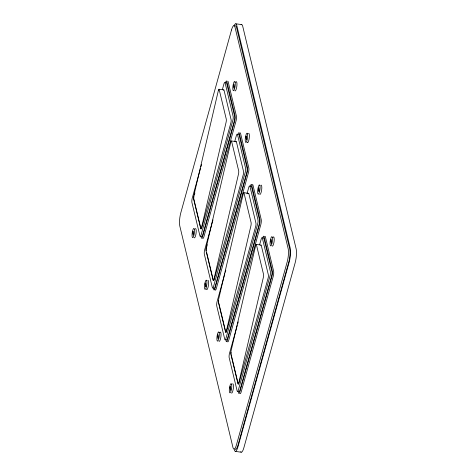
<?xml version="1.0" encoding="UTF-8"?>
<svg xmlns="http://www.w3.org/2000/svg" width="476" height="476" viewBox="0 0 476 476"><rect width="100%" height="100%" fill="white"/><g stroke="black" fill="none" stroke-linecap="round" stroke-linejoin="round"><path stroke-width="0.71" d="M200.58 168.135L192.262 198.123A3.213 0.744 -82.3 0 0 191.929 202.526L199.944 235.917A3.213 0.744 -82.3 0 0 201.098 234.942L232.782 120.69A3.213 0.744 -82.3 0 0 233.121 116.293L225.106 82.895A3.213 0.744 -82.3 0 0 223.946 83.871L222.363 89.583M200.973 166.707L201.568 164.565M194.297 195.124L194.886 192.988M212.998 219.864L204.68 249.858A3.213 0.744 -82.3 0 0 204.347 254.255L212.361 287.647A3.213 0.744 -82.3 0 0 213.516 286.671L245.2 172.419A3.213 0.744 -82.3 0 0 245.539 168.022L237.518 134.631A3.213 0.744 -82.3 0 0 236.364 135.606L234.781 141.318M206.513 247.568L207.304 244.718M224.821 273.736L217.098 301.588A3.213 0.744 -82.3 0 0 216.764 305.985L224.779 339.382A3.213 0.744 -82.3 0 0 225.933 338.406L257.617 224.154A3.213 0.744 -82.3 0 0 257.95 219.751L249.936 186.36A3.213 0.744 -82.3 0 0 248.781 187.336L246.996 193.762M225.213 272.308L225.808 270.166M237.238 325.465L229.515 353.317A3.213 0.744 -82.3 0 0 229.176 357.72L237.191 391.111A3.213 0.744 -82.3 0 0 238.351 390.136L270.035 275.884A3.213 0.744 -82.3 0 0 270.368 271.481L262.353 238.089A3.213 0.744 -82.3 0 0 261.199 239.065L259.61 244.777M237.631 324.037L238.226 321.895M235.787 23.8L241.731 24.603M218.966 89.238L223.809 89.893M231.384 140.967L236.227 141.622M243.801 192.697L248.645 193.351M256.219 244.426L261.062 245.086M235.293 451.397L241.237 452.2M200.557 227.106L193.845 199.141A2.41 0.553 -82.3 0 1 193.964 196.404M206.608 252.304L213.319 280.269A2.41 0.553 -82.3 0 0 214.188 279.537L243.26 174.692A2.41 0.553 -82.3 0 0 243.516 171.39L236.459 141.997A2.41 0.553 -82.3 0 0 235.912 141.89M218.853 303.319L225.737 331.998A2.41 0.553 -82.3 0 0 226.606 331.266L255.677 226.421A2.41 0.553 -82.3 0 0 255.927 223.125L248.877 193.726A2.41 0.553 -82.3 0 0 248.49 193.411M231.271 355.048L238.155 383.727A2.41 0.553 -82.3 0 0 239.023 382.996L268.095 278.157A2.41 0.553 -82.3 0 0 268.345 274.854L261.288 245.455A2.41 0.553 -82.3 0 0 260.747 245.354M200.943 236.251L201.283 237.679A3.748 0.863 -82.3 0 0 202.633 236.536L234.692 120.94A3.748 0.863 -82.3 0 0 235.084 115.811L226.862 81.557A3.748 0.863 -82.3 0 0 225.511 82.699M213.361 287.98L213.7 289.408A3.748 0.863 -82.3 0 0 215.051 288.272L247.109 172.675A3.748 0.863 -82.3 0 0 247.502 167.54L239.279 133.292A3.748 0.863 -82.3 0 0 237.929 134.428M225.779 339.709L226.118 341.137A3.748 0.863 -82.3 0 0 227.469 340.001L259.527 224.404A3.748 0.863 -82.3 0 0 259.914 219.269L251.697 185.021A3.748 0.863 -82.3 0 0 250.346 186.158M238.19 391.439L238.535 392.867A3.748 0.863 -82.3 0 0 239.886 391.73L271.945 276.134A3.748 0.863 -82.3 0 0 272.332 270.999L264.115 236.75A3.748 0.863 -82.3 0 0 262.764 237.887M194.143 237.691A4.284 0.988 -82.3 0 0 195.505 235.923A6.325 1.458 -82.3 0 0 195.868 234.466A4.284 0.988 -82.3 0 0 196.076 229.605A6.325 1.458 -82.3 0 0 195.832 228.855A4.284 0.988 -82.3 0 0 195.333 228.754M234.894 90.732A4.284 0.988 -82.3 0 0 236.263 88.964A6.325 1.458 -82.3 0 0 236.626 87.507A4.284 0.988 -82.3 0 0 236.834 82.645A6.325 1.458 -82.3 0 0 236.59 81.896A4.284 0.988 -82.3 0 0 235.793 82.175M200.902 228.54A2.41 0.553 -82.3 0 0 201.77 227.808L230.848 122.963A2.41 0.553 -82.3 0 0 231.098 119.66L224.041 90.267A2.41 0.553 -82.3 0 0 223.494 90.16M201.628 236.483A3.213 0.744 -82.3 0 0 202.651 235.15L234.335 120.898A3.213 0.744 -82.3 0 0 234.668 116.501L226.653 83.11A3.213 0.744 -82.3 0 0 225.927 82.967M202.728 238.262A3.748 0.863 -82.3 0 0 203.924 236.715L235.983 121.118A3.748 0.863 -82.3 0 0 236.376 115.983L228.153 81.735A3.748 0.863 -82.3 0 0 227.796 81.152M206.382 288.956A6.325 1.458 -82.3 0 0 206.56 289.42A4.284 0.988 -82.3 0 0 207.923 287.653A6.325 1.458 -82.3 0 0 208.286 286.201A4.284 0.988 -82.3 0 0 208.494 281.34A6.325 1.458 -82.3 0 0 208.25 280.584A4.284 0.988 -82.3 0 0 207.75 280.489M247.312 142.461A6.325 1.458 -82.3 0 1 247.139 141.997M247.544 142.657A4.284 0.988 -82.3 0 0 248.68 140.694A6.325 1.458 -82.3 0 0 249.043 139.242A4.284 0.988 -82.3 0 0 249.251 134.381A6.325 1.458 -82.3 0 0 249.007 133.625A4.284 0.988 -82.3 0 0 248.502 133.53M206.263 250.87A2.41 0.553 -82.3 0 1 206.382 248.133M214.039 288.212A3.213 0.744 -82.3 0 0 215.069 286.885L246.752 172.633A3.213 0.744 -82.3 0 0 247.086 168.23L239.071 134.839A3.213 0.744 -82.3 0 0 238.559 134.416M214.991 289.581A3.748 0.863 -82.3 0 0 216.342 288.444L248.401 172.847A3.748 0.863 -82.3 0 0 248.793 167.713L240.57 133.464A3.748 0.863 -82.3 0 0 239.975 132.971M218.978 341.155A4.284 0.988 -82.3 0 0 220.34 339.382A6.325 1.458 -82.3 0 0 220.703 337.93A4.284 0.988 -82.3 0 0 220.912 333.069A6.325 1.458 -82.3 0 0 220.668 332.313A4.284 0.988 -82.3 0 0 219.87 332.599M259.729 194.196A4.284 0.988 -82.3 0 0 261.098 192.423A6.325 1.458 -82.3 0 0 261.461 190.971A4.284 0.988 -82.3 0 0 261.669 186.11A6.325 1.458 -82.3 0 0 261.425 185.354A4.284 0.988 -82.3 0 0 260.919 185.259M218.68 302.599A2.41 0.553 -82.3 0 1 218.692 300.481M226.326 339.59A3.213 0.744 -82.3 0 0 227.48 338.615L259.17 224.363A3.213 0.744 -82.3 0 0 259.503 219.96L251.489 186.568A3.213 0.744 -82.3 0 0 250.757 186.431M227.564 341.72A3.748 0.863 -82.3 0 0 228.76 340.173L260.818 224.577A3.748 0.863 -82.3 0 0 261.205 219.442L252.988 185.194A3.748 0.863 -82.3 0 0 252.137 185.033M231.39 392.884A4.284 0.988 -82.3 0 0 232.758 391.111A6.325 1.458 -82.3 0 0 233.121 389.66A4.284 0.988 -82.3 0 0 233.329 384.798A6.325 1.458 -82.3 0 0 233.085 384.043A4.284 0.988 -82.3 0 0 232.58 383.948M272.147 245.925A4.284 0.988 -82.3 0 0 273.516 244.152A6.325 1.458 -82.3 0 0 273.878 242.7A4.284 0.988 -82.3 0 0 274.081 237.839A6.325 1.458 -82.3 0 0 273.837 237.084A4.284 0.988 -82.3 0 0 273.045 237.369M231.098 354.334A2.41 0.553 -82.3 0 1 231.11 352.21M238.875 391.671A3.213 0.744 -82.3 0 0 239.898 390.344L271.588 276.092A3.213 0.744 -82.3 0 0 271.921 271.689L263.906 238.297A3.213 0.744 -82.3 0 0 263.174 238.161M239.981 393.456A3.748 0.863 -82.3 0 0 241.177 391.903L273.236 276.306A3.748 0.863 -82.3 0 0 273.623 271.177L265.406 236.923A3.748 0.863 -82.3 0 0 264.811 236.429M234.96 448.963A9.645 2.225 -82.3 0 0 238.03 444.983L288.73 262.181A9.645 2.225 -82.3 0 0 289.729 248.978L236.518 27.287A9.645 2.225 -82.3 0 0 234.989 26.013M240.683 451.742A10.18 2.344 -82.3 0 0 243.932 447.541L295.126 262.942A10.18 2.344 -82.3 0 0 296.185 249.007L242.695 26.174A10.18 2.344 -82.3 0 0 241.082 24.835M233.978 25.877A10.18 2.344 -82.3 0 1 236.756 25.371L290.241 248.204A10.18 2.344 -82.3 0 1 289.182 262.139L237.988 446.738A10.18 2.344 -82.3 0 1 234.329 449.826M192.732 232.098C193.815 240.755 193.732 227.915 192.732 232.098M205.15 283.833C206.263 292.395 206.114 279.68 205.15 283.833M217.568 335.562C218.651 344.213 218.561 331.439 217.568 335.562M233.49 85.139C234.573 93.796 234.489 80.956 233.49 85.139M229.985 387.291C231.062 395.865 230.997 383.162 229.985 387.291M245.908 136.874C247.002 145.454 246.889 132.78 245.908 136.874M258.319 188.603C259.456 197.26 259.253 184.474 258.319 188.603M270.737 240.332C271.82 248.906 271.748 236.203 270.737 240.332M218.401 90.351L193.803 195.803A2.41 0.512 -84.2 0 0 193.643 199.111L200.694 228.51A2.41 0.512 -84.2 0 0 201.479 227.766L226.076 122.32A2.41 0.512 -84.2 0 0 226.243 119.006L219.186 89.607A2.41 0.512 -84.2 0 0 218.401 90.351M230.818 142.08L206.221 247.532A2.41 0.512 -84.2 0 0 206.054 250.84L213.111 280.239A2.41 0.512 -84.2 0 0 213.897 279.495L238.494 174.049A2.41 0.512 -84.2 0 0 238.655 170.735L231.598 141.336A2.41 0.512 -84.2 0 0 230.818 142.08M243.236 193.815L218.639 299.261A2.41 0.512 -84.2 0 0 218.472 302.575L225.529 331.968A2.41 0.512 -84.2 0 0 226.308 331.225L250.911 225.779A2.41 0.512 -84.2 0 0 251.072 222.465L244.015 193.072A2.41 0.512 -84.2 0 0 243.236 193.815M255.654 245.545L231.056 350.99A2.41 0.512 -84.2 0 0 230.89 354.305L237.946 383.704A2.41 0.512 -84.2 0 0 238.726 382.96L263.323 277.508A2.41 0.512 -84.2 0 0 263.49 274.194L256.433 244.801A2.41 0.512 -84.2 0 0 255.654 245.545M231.497 30.006L180.803 212.808A9.645 2.225 -82.3 0 0 179.797 226.011L233.014 447.702A9.645 2.225 -82.3 0 0 236.483 444.774L287.177 261.973A9.645 2.225 -82.3 0 0 288.182 248.769L234.971 27.078A9.645 2.225 -82.3 0 0 231.497 30.006M194.303 229.093A4.284 0.988 -82.3 0 0 192.762 230.39A6.325 1.458 -82.3 0 0 192.399 231.848A4.284 0.988 -82.3 0 0 192.084 235.995A6.325 1.458 -82.3 0 0 192.262 236.994A4.284 0.988 -82.3 0 0 193.53 236.542A6.325 1.458 -82.3 0 0 193.928 235.245A4.284 0.988 -82.3 0 0 194.482 230.086A6.325 1.458 -82.3 0 0 194.303 229.093M235.061 82.134A4.284 0.988 -82.3 0 0 233.52 83.431A6.325 1.458 -82.3 0 0 233.157 84.889A4.284 0.988 -82.3 0 0 232.841 89.036A6.325 1.458 -82.3 0 0 233.014 90.035A4.284 0.988 -82.3 0 0 234.281 89.583A6.325 1.458 -82.3 0 0 234.68 88.286A4.284 0.988 -82.3 0 0 235.239 83.127A6.325 1.458 -82.3 0 0 235.061 82.134M206.721 280.822A4.284 0.988 -82.3 0 0 205.18 282.119A6.325 1.458 -82.3 0 0 204.817 283.577A4.284 0.988 -82.3 0 0 204.501 287.724A6.325 1.458 -82.3 0 0 204.68 288.724A4.284 0.988 -82.3 0 0 205.941 288.272A6.325 1.458 -82.3 0 0 206.346 286.974A4.284 0.988 -82.3 0 0 206.899 281.822A6.325 1.458 -82.3 0 0 206.721 280.822M247.478 133.863A4.284 0.988 -82.3 0 0 245.937 135.16A6.325 1.458 -82.3 0 0 245.574 136.618A4.284 0.988 -82.3 0 0 245.259 140.765A6.325 1.458 -82.3 0 0 245.432 141.765A4.284 0.988 -82.3 0 0 246.699 141.312A6.325 1.458 -82.3 0 0 247.098 140.015A4.284 0.988 -82.3 0 0 247.651 134.863A6.325 1.458 -82.3 0 0 247.478 133.863M219.138 332.551A4.284 0.988 -82.3 0 0 217.597 333.854A6.325 1.458 -82.3 0 0 217.234 335.306A4.284 0.988 -82.3 0 0 216.919 339.453A6.325 1.458 -82.3 0 0 217.092 340.453A4.284 0.988 -82.3 0 0 218.359 340.001A6.325 1.458 -82.3 0 0 218.758 338.704A4.284 0.988 -82.3 0 0 219.317 333.551A6.325 1.458 -82.3 0 0 219.138 332.551M259.896 185.592A4.284 0.988 -82.3 0 0 258.349 186.895A6.325 1.458 -82.3 0 0 257.986 188.347A4.284 0.988 -82.3 0 0 257.671 192.494A6.325 1.458 -82.3 0 0 257.849 193.494A4.284 0.988 -82.3 0 0 259.117 193.042A6.325 1.458 -82.3 0 0 259.515 191.745A4.284 0.988 -82.3 0 0 260.069 186.592A6.325 1.458 -82.3 0 0 259.896 185.592M231.556 384.281A4.284 0.988 -82.3 0 0 230.015 385.584A6.325 1.458 -82.3 0 0 229.652 387.036A4.284 0.988 -82.3 0 0 229.337 391.183A6.325 1.458 -82.3 0 0 229.509 392.182A4.284 0.988 -82.3 0 0 230.777 391.73A6.325 1.458 -82.3 0 0 231.175 390.433A4.284 0.988 -82.3 0 0 231.729 385.28A6.325 1.458 -82.3 0 0 231.556 384.281M272.308 237.322A4.284 0.988 -82.3 0 0 270.767 238.625A6.325 1.458 -82.3 0 0 270.404 240.077A4.284 0.988 -82.3 0 0 270.088 244.224A6.325 1.458 -82.3 0 0 270.267 245.223A4.284 0.988 -82.3 0 0 271.534 244.771A6.325 1.458 -82.3 0 0 271.933 243.474A4.284 0.988 -82.3 0 0 272.486 238.321A6.325 1.458 -82.3 0 0 272.308 237.322"/></g></svg>
